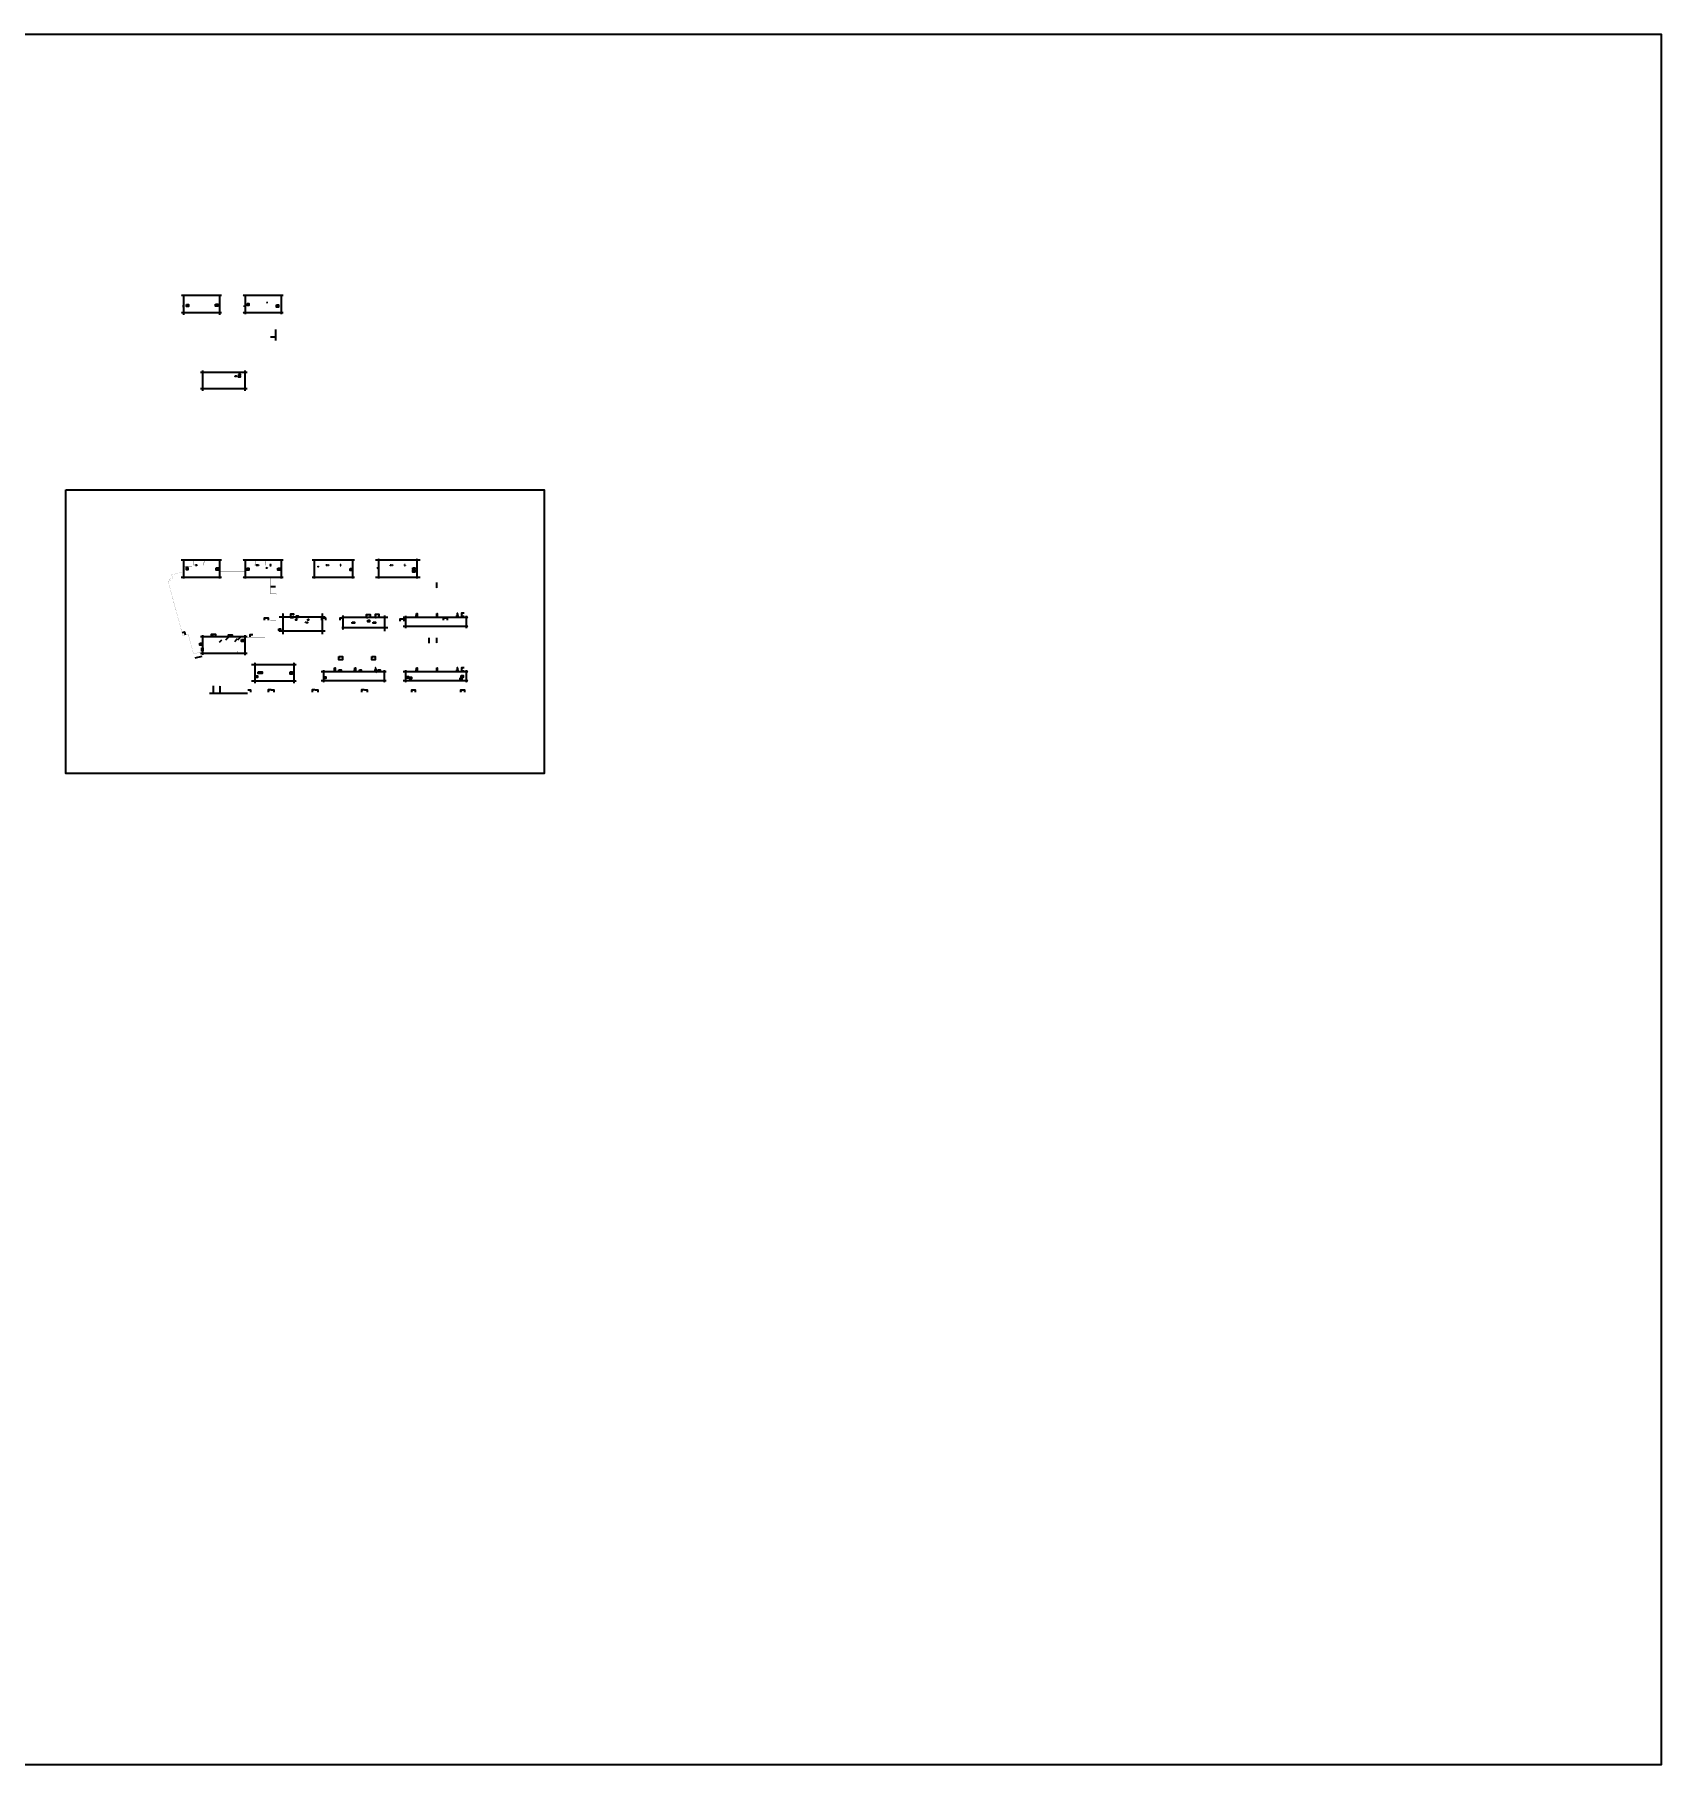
# Model space of a CAD drawing. Extents: x -678900 to 2378000, y 0 to 1700000.
# Drawn here: x 779226 to 2378000, y 0 to 1700000 of the extents above; entities that cross this region are included whole.
import ezdxf

# ---------------------------------------------------------------- set-up
doc = ezdxf.new("R2010")
doc.units = 0
doc.header["$LTSCALE"] = 10
doc.header["$MEASUREMENT"] = 0
for name, pattern in [('CENTER', [2, 1.25, -0.25, 0.25, -0.25]), ('DASH', [0.35, 0.25, -0.1]), ('HIDDEN', [0.375, 0.25, -0.125])]:
    doc.linetypes.add(name, pattern=pattern)
doc.layers.get('0').update_dxf_attribs({"linetype": 'CONTINUOUS'})
for name, color, linetype in [('AD-ARCH-AXIS', 1, 'CENTER'), ('AD-DIMS-OTSD', 61, 'CONTINUOUS'), ('AD-NUMB', 205, 'CONTINUOUS'), ('AE-ABOV', 154, 'HIDDEN'), ('AE-FLOR', 151, 'CONTINUOUS'), ('AE-HDWR', 8, 'CONTINUOUS'), ('AE-HOLE', 211, 'CONTINUOUS'), ('AE-PATN-MATE', 8, 'CONTINUOUS'), ('C-XREF-EXT', 7, 'CONTINUOUS'), ('XD-SIGN', 195, 'CONTINUOUS')]:
    doc.layers.add(name, color=color, linetype=linetype)
doc.layers.add('C-XREF-SLCT', color=7, linetype='CONTINUOUS', plot=False)
doc.styles.add('Acs', font='Tssdeng.shx', dxfattribs={"width": 0.7, "bigfont": 'Tssdchn.shx'})

# ---------------------------------------------------------------- blocks, each defined once
blk = doc.blocks.new('AcsAcadShareArea')
for points in [[(0, 0), (118900, 0), (118900, 85000), (0, 85000)], [(0, 0), (6893, 0), (6893, 2699), (0, 2699)], [(6893, 0), (28409, 0), (28409, 2708), (6893, 2708)], [(0, 733), (0, 733), (0, 0), (0, 0)]]:
    blk.add_lwpolyline(points, close=True)
at = {"insert": (597, 1991), "char_height": 1000, "width": 6073.9, "attachment_point": 1, "style": 'Acs'}
blk.add_mtext('唯一编号：', dxfattribs=at)
at = {"style": 'Acs', "width": 0.8}
blk.add_attdef('唯一编号', (7537, 861), '', height=1000, dxfattribs=at)
blk = doc.blocks.new('单体轴网')
at = {"layer": 'AD-ARCH-AXIS'}
for p, q in [((923240, 1443927), (963002, 1443927)), ((925825, 1424649), (925825, 1444293)), ((961225, 1424649), (961225, 1444293)), ((983840, 1443927), (1023602, 1443927)), ((986425, 1425383), (986425, 1444293)), ((1021825, 1425383), (1021825, 1444293)), ((923240, 1426827), (963002, 1426827)), ((983840, 1426827), (1023602, 1426827)), ((942147, 1368327), (988186, 1368327)), ((944525, 1350033), (944525, 1369937)), ((985725, 1369937), (985725, 1350033)), ((942147, 1352227), (988186, 1352227)), ((923239, 1183927), (963000, 1183927)), ((925824, 1165383), (925824, 1184293)), ((961224, 1165383), (961224, 1184293)), ((983839, 1183927), (1023600, 1183927)), ((986424, 1165383), (986424, 1184293)), ((1021824, 1165383), (1021824, 1184293)), ((1052047, 1183927), (1093718, 1183927)), ((1054224, 1165383), (1054224, 1184293)), ((1092023, 1165383, 0), (1092023, 1184293, 0)), ((1114124, 1183927), (1158024, 1183927)), ((1117224, 1185220, 0), (1117224, 1165383, 0)), ((1155023, 1185220, 0), (1155023, 1165383, 0)), ((923239, 1166827), (963000, 1166827)), ((983839, 1166827), (1023600, 1166827)), ((1052047, 1166827), (1093718, 1166827)), ((1114124, 1166827), (1158024, 1166827)), ((1019719, 1127727, 0), (1064678, 1127727, 0)), ((1023124, 1131250, 0), (1023124, 1110844, 0)), ((1061924, 1131250), (1061924, 1110844)), ((1126522, 1127127), (1081070, 1127127)), ((1082224, 1129243), (1082224, 1114928)), ((1123024, 1129243), (1123024, 1113650)), ((1141367, 1127427), (1205253, 1127427)), ((1143624, 1128903), (1143624, 1116499)), ((1203324, 1128903), (1203324, 1116499)), ((942146, 1108327), (988185, 1108327)), ((944524, 1090033), (944524, 1109937)), ((985724, 1109937), (985724, 1090033)), ((1019719, 1113877), (1064678, 1113877)), ((1126522, 1117027), (1081070, 1117027)), ((1141367, 1118527), (1205253, 1118527)), ((942146, 1092227), (988185, 1092227)), ((1036507, 1080727), (992387, 1080727)), ((995524, 1082885), (995524, 1062491)), ((1033924, 1082885), (1033924, 1062491)), ((1060867, 1074027), (1124753, 1074027)), ((1063124, 1075503), (1063124, 1063099)), ((1122824, 1075503), (1122824, 1063099)), ((1141367, 1074027), (1205253, 1074027)), ((1143624, 1075503), (1143624, 1063099)), ((1203324, 1075503), (1203324, 1063099)), ((1036507, 1064677), (992387, 1064677)), ((1060867, 1065127), (1124753, 1065127)), ((1141367, 1065127), (1205253, 1065127))]:
    blk.add_line(p, q, dxfattribs=at)
blk = doc.blocks.new('*U28')
at = {"layer": 'AD-ARCH-AXIS', "ltscale": 0.25}
blk.add_line((0, -92), (0, 320), dxfattribs=at)
at = {"layer": 'AE-HOLE', "linetype": 'HIDDEN', "ltscale": 0.5}
blk.add_lwpolyline([(60, 0), (-60, 0), (-60, 240), (60, 240), (60, 0)], dxfattribs=at)
blk = doc.blocks.new('集水坑找坡')
at = {"layer": 'AE-HDWR'}
for p, q in [((1005024, 1126727, 0), (1006024, 1125727, 0)), ((1008824, 1126727, 0), (1007824, 1125727, 0)), ((1030699, 1130527), (1031699, 1129527)), ((1030699, 1127027), (1031699, 1128027)), ((1032899, 1129527), (1033899, 1130527)), ((1061624, 1126777), (1062624, 1125777)), ((1065124, 1126777), (1064124, 1125777)), ((1079624, 1126727), (1080624, 1125727)), ((1105548, 1130177), (1106548, 1129177)), ((1105548, 1126977), (1106573, 1126977)), ((1109048, 1130177), (1108048, 1129177)), ((1114123, 1127172), (1115096, 1128132)), ((1114124, 1130332, -4800), (1115124, 1129332, -4800)), ((1114124, 1127132, -4800), (1114999, 1127132, -4800)), ((1117624, 1127132, -4800), (1114124, 1127132, -4800)), ((1117624, 1130332, -4800), (1116624, 1129332, -4800)), ((1116624, 1128132, -4800), (1117624, 1127132, -4800)), ((1138549, 1125877), (1139549, 1124877)), ((1142049, 1125877), (1141049, 1124877)), ((1181174, 1126877), (1182174, 1125877)), ((1184674, 1126877), (1183674, 1125877)), ((1199224, 1131627), (1200224, 1130627)), ((1199224, 1128127), (1200224, 1129127)), ((925869, 1111687, 0), (926572, 1112915, 0)), ((953126, 1110627), (954126, 1109627)), ((956926, 1110627), (955926, 1109627)), ((969724, 1110227), (970724, 1109227)), ((973524, 1110227), (972524, 1109227)), ((990924, 1110327), (991924, 1109327)), ((1078349, 1088727), (1079349, 1087727)), ((1081849, 1088727), (1080841, 1087727)), ((1110749, 1088727), (1111749, 1087727)), ((1114024, 1088727), (1113241, 1087727)), ((1078349, 1085527), (1079349, 1086527)), ((1080849, 1086527), (1081849, 1085527)), ((1110749, 1085527), (1111749, 1086527)), ((1113249, 1086527), (1114024, 1085527)), ((1199224, 1077927), (1200224, 1076927)), ((1199224, 1074427), (1200224, 1075427)), ((991374, 1055977), (990374, 1054977)), ((1008924, 1055977), (1009924, 1054977)), ((1014424, 1055977), (1013424, 1054977)), ((1051974, 1055977), (1052974, 1054977)), ((1057474, 1055977), (1056474, 1054977)), ((1100524, 1055977), (1101524, 1054977)), ((1106024, 1055977), (1105024, 1054977)), ((1149874, 1055977), (1150874, 1054977)), ((1153374, 1055977), (1152374, 1054977)), ((1198274, 1055977), (1199274, 1054977)), ((1201774, 1055977), (1200774, 1054977))]:
    blk.add_line(p, q, dxfattribs=at)
for points, elevation in [([(1005024, 1124527), (1005024, 1126727), (1008824, 1126727), (1008824, 1124527)], 0), ([(1114124, 1127132), (1114124, 1130332), (1117624, 1130332), (1117624, 1127132)], -4800), ([(924401, 1112325), (926572, 1112915), (927320, 1110163)], 0)]:
    blk.add_lwpolyline(points, dxfattribs=dict(at, elevation=elevation))
for points in [[(1033899, 1129827), (1033899, 1130527), (1030699, 1130527), (1030699, 1127027), (1031324, 1127027)], [(1061624, 1124527), (1061624, 1126777), (1065124, 1126777), (1065124, 1124577)], [(1079624, 1124527), (1079624, 1126727), (1082124, 1126727)], [(1105548, 1126977), (1105548, 1130177), (1109048, 1130177), (1109048, 1127977)], [(1138549, 1123627), (1138549, 1125877), (1142049, 1125877), (1142049, 1123627)], [(1181174, 1124627), (1181174, 1126877), (1184674, 1126877), (1184674, 1124627)], [(1201474, 1128127), (1199224, 1128127), (1199224, 1131627), (1201474, 1131627)], [(954974, 1108327), (953126, 1108327), (953126, 1110627), (956926, 1110627), (956926, 1108427)], [(970724, 1108027), (969724, 1108027), (969724, 1110227), (973524, 1110227), (973524, 1108627)], [(990924, 1108127), (990924, 1110327), (993800, 1110327)], [(1201474, 1074427), (1199224, 1074427), (1199224, 1077927), (1201474, 1077927)], [(988724, 1055977), (991374, 1055977), (991374, 1053777)], [(1011574, 1055977), (1008924, 1055977), (1008924, 1053777)], [(1011774, 1055977), (1014424, 1055977), (1014424, 1053777)], [(1054674, 1055977), (1051974, 1055977), (1051974, 1053777)], [(1054874, 1055977), (1057474, 1055977), (1057474, 1053777)], [(1103224, 1055977), (1100524, 1055977), (1100524, 1053777)], [(1103424, 1055977), (1106024, 1055977), (1106024, 1053777)], [(1149874, 1053727), (1149874, 1055977), (1153374, 1055977), (1153374, 1053777)], [(1198274, 1053727), (1198274, 1055977), (1201774, 1055977), (1201774, 1053777)]]:
    blk.add_lwpolyline(points, dxfattribs=at)
for points in [[(1078349, 1088727), (1081849, 1088727), (1081849, 1085527), (1078349, 1085527)], [(1110749, 1088727), (1114024, 1088727), (1114024, 1085527), (1110749, 1085527)]]:
    blk.add_lwpolyline(points, close=True, dxfattribs=at)

msp = doc.modelspace()

# ---------------------------------------------------------------- linework, layer by layer
msp.add_lwpolyline([(809795, 1252607), (1279855, 1252607), (1279855, 973918), (809795, 973918)], close=True)
at = {"layer": 'AD-DIMS-OTSD'}
for p, q in [((1047326, 1122404), (1046426, 1122054)), ((1046426, 1122404), (1047326, 1122054))]:
    msp.add_line(p, q, dxfattribs=at)
msp.add_lwpolyline([(1046426, 1122404), (1047326, 1122404), (1047326, 1122054), (1046426, 1122054)], close=True, dxfattribs=at)
at = {"layer": 'AD-NUMB'}
for p, q in [((963024, 1105027), (960724, 1102727)), ((969974, 1108027), (966974, 1105027)), ((978324, 1106027, 0), (975624, 1103327, 0)), ((981924, 1108127), (978624, 1104827)), ((1113424, 1074927, 0), (1115124, 1073227, 0))]:
    msp.add_line(p, q, dxfattribs=at)
at = {"layer": 'AE-ABOV'}
for points in [[(925724, 1434027), (925124, 1434027), (925124, 1432027), (925724, 1432027)], [(985624, 1434077), (986324, 1434077), (986324, 1432327), (985624, 1432327)], [(937374, 1178827), (938524, 1178827), (938524, 1178327), (937374, 1178327)], [(996624, 1178827), (997624, 1178827), (997624, 1178327), (996624, 1178327)], [(997974, 1178827), (999124, 1178827), (999124, 1178327), (997974, 1178327)], [(1011624, 1179027), (1010474, 1179027), (1010474, 1178327), (1011624, 1178327)], [(1031524, 1127427), (1033724, 1127427), (1033724, 1126877), (1031524, 1126877)]]:
    msp.add_lwpolyline(points, close=True, dxfattribs=at)
at = {"layer": 'AE-ABOV', "elevation": 0}
for points in [[(1065623, 1178827), (1066623, 1178827), (1066623, 1178327), (1065623, 1178327)], [(1066973, 1178827), (1068123, 1178827), (1068123, 1178327), (1066973, 1178327)], [(1080623, 1179027), (1079473, 1179027), (1079473, 1178327), (1080623, 1178327)], [(1128623, 1178827), (1129623, 1178827), (1129623, 1178227), (1128623, 1178227)], [(1129973, 1178827), (1131123, 1178827), (1131123, 1178327), (1129973, 1178327)], [(1143623, 1179027), (1142473, 1179027), (1142473, 1178227), (1143623, 1178227)]]:
    msp.add_lwpolyline(points, close=True, dxfattribs=at)
msp.add_lwpolyline([(1174074, 1161427), (1174074, 1155827)], dxfattribs=at)
at = {"layer": 'AE-ABOV'}
for points in [[(1174074, 1107127), (1174074, 1101827)], [(961374, 1060027), (961374, 1052827)]]:
    msp.add_lwpolyline(points, dxfattribs=at)
at = {"layer": 'AE-FLOR'}
for p, q in [((1007949, 1436827), (1007399, 1436627)), ((1007399, 1436827), (1007949, 1436627)), ((1011024, 1403127), (1016024, 1403127)), ((1016024, 1410127), (1016024, 1399527)), ((976146, 1364427), (977496, 1364225, 0)), ((977496, 1364425, 0), (976146, 1364225, 0)), ((981674, 1366027), (979574, 1365827, 0)), ((979574, 1366027, 0), (981674, 1365827, 0)), ((1011024, 1157627), (1016024, 1157627)), ((1166824, 1107127), (1166824, 1102027)), ((936941, 1087339), (943793, 1089201)), ((954724, 1060027), (954724, 1052827)), ((951124, 1052827), (988524, 1052827))]:
    msp.add_line(p, q, dxfattribs=at)
at = {"layer": 'AE-FLOR', "elevation": 0}
for points in [[(928621, 1434728), (930421, 1434728), (930421, 1432928), (928621, 1432928)], [(976146, 1364425), (977496, 1364425), (977496, 1364225), (976146, 1364225)], [(979526, 1365123), (981326, 1365123), (981326, 1363323), (979526, 1363323)], [(979574, 1366027), (981674, 1366027), (981674, 1365827), (979574, 1365827)], [(957729, 1175938), (959729, 1175938), (959729, 1173738), (957729, 1173738)], [(1018329, 1175728), (1020329, 1175728), (1020329, 1173528), (1018329, 1173528)], [(1089436, 1175428), (1091436, 1175428), (1091436, 1173228), (1089436, 1173228)], [(1035974, 1125927), (1036774, 1125927), (1036774, 1124627), (1035974, 1124627)], [(1047724, 1125527), (1048424, 1125527), (1048424, 1124527), (1047724, 1124527)], [(1154374, 1129127), (1155174, 1129127), (1155174, 1128327), (1154374, 1128327)], [(1154574, 1130927), (1155174, 1130927), (1155174, 1129227), (1154574, 1129227)], [(1174374, 1130927), (1174974, 1130927), (1174974, 1129227), (1174374, 1129227)], [(1174374, 1129127), (1174974, 1129127), (1174974, 1128577), (1174374, 1128577)], [(1194274, 1129127), (1195074, 1129127), (1195074, 1128327), (1194274, 1128327)], [(1195074, 1130927), (1194474, 1130927), (1194474, 1129227), (1195074, 1129227)], [(1030271, 1073768), (1032291, 1073768), (1032291, 1071568), (1030271, 1071568)], [(1073874, 1075727), (1074674, 1075727), (1074674, 1074927), (1073874, 1074927)], [(1074074, 1077527), (1074674, 1077527), (1074674, 1075827), (1074074, 1075827)], [(1078227, 1075832), (1080427, 1075832), (1080427, 1073832), (1078227, 1073832)], [(1093674, 1075727), (1094474, 1075727), (1094474, 1074927), (1093674, 1074927)], [(1093874, 1077527), (1094474, 1077527), (1094474, 1075827), (1093874, 1075827)], [(1113774, 1075727), (1114574, 1075727), (1114574, 1074927), (1113774, 1074927)], [(1114574, 1077527), (1114224, 1077527), (1114224, 1076527), (1114574, 1076527)], [(1116527, 1075824), (1118727, 1075824), (1118727, 1073824), (1116527, 1073824)], [(1154374, 1075727), (1155174, 1075727), (1155174, 1074927), (1154374, 1074927)], [(1154574, 1077527), (1155174, 1077527), (1155174, 1075827), (1154574, 1075827)], [(1174374, 1077527), (1174974, 1077527), (1174974, 1075827), (1174374, 1075827)], [(1174374, 1075727), (1174974, 1075727), (1174974, 1074927), (1174374, 1074927)], [(1194274, 1075727), (1195074, 1075727), (1195074, 1074927), (1194274, 1074927)], [(1195074, 1077527), (1194474, 1077527), (1194474, 1075827), (1195074, 1075827)]]:
    msp.add_lwpolyline(points, close=True, dxfattribs=at)
at = {"layer": 'AE-FLOR'}
for points in [[(957024, 1435132), (959224, 1435132), (959224, 1433132), (957024, 1433132)], [(988124, 1435577), (989924, 1435577), (989924, 1433777), (988124, 1433777)], [(1007399, 1436827), (1007949, 1436827), (1007949, 1436627), (1007399, 1436627)], [(1017024, 1434477), (1019024, 1434477), (1019024, 1432277), (1017024, 1432277)], [(930074, 1176178), (928274, 1176178), (928274, 1174378), (930074, 1174378)], [(987969, 1175477), (989769, 1175477), (989769, 1173677), (987969, 1173677)], [(1116524, 1176627), (1117123, 1176627), (1117123, 1175427), (1116524, 1175427)], [(1150972, 1175973), (1152772, 1175973), (1152772, 1174173), (1150972, 1174173)], [(1150972, 1173623), (1152772, 1173623), (1152772, 1171823), (1150972, 1171823)], [(1036444, 1128923), (1038244, 1128923), (1038244, 1127123), (1036444, 1127123)], [(1091424, 1122565), (1092074, 1122565), (1092074, 1121565), (1091424, 1121565)], [(1092224, 1122665), (1093024, 1122665), (1093024, 1121565), (1092224, 1121565)], [(1093174, 1122665), (1093724, 1122665), (1093724, 1121565), (1093174, 1121565)], [(1106622, 1124674), (1108420, 1124674), (1108420, 1122874), (1106622, 1122874)], [(1111823, 1122565), (1112473, 1122565), (1112473, 1121565), (1111823, 1121565)], [(1112623, 1122665), (1113423, 1122665), (1113423, 1121565), (1112623, 1121565)], [(1113573, 1122665), (1114123, 1122665), (1114123, 1121565), (1113573, 1121565)], [(982679, 1105475), (984479, 1105475), (984479, 1103675), (982679, 1103675)], [(1019122, 1116073), (1020922, 1116073), (1020922, 1114273), (1019122, 1114273)], [(941672, 1101777), (943472, 1101777), (943472, 1099977), (941672, 1099977)], [(943424, 1097227), (944424, 1097227), (944424, 1096027), (943424, 1096027)], [(943424, 1095827), (944404, 1095827), (944404, 1094347), (943424, 1094347)], [(998924, 1073814), (1000724, 1073814), (1000724, 1072014), (998924, 1072014)], [(1001222, 1073814), (1003022, 1073814), (1003022, 1072014), (1001222, 1072014)], [(1098376, 1075723), (1100176, 1075723), (1100176, 1073923), (1098376, 1073923)], [(1114224, 1076327), (1114574, 1076327), (1114574, 1075827), (1114224, 1075827)], [(996379, 1069927), (998179, 1069927), (998179, 1068129), (996379, 1068129)], [(1063729, 1068927), (1065529, 1068927), (1065529, 1067127), (1063729, 1067127)], [(1144854, 1069241), (1146654, 1069241), (1146654, 1067431), (1144854, 1067431)], [(1147743, 1068529), (1149543, 1068529), (1149543, 1066729), (1147743, 1066729)], [(1197424, 1067987), (1199224, 1067987), (1199224, 1066187), (1197424, 1066187)], [(1198524, 1070127), (1200324, 1070127), (1200324, 1068327), (1198524, 1068327)]]:
    msp.add_lwpolyline(points, close=True, dxfattribs=at)
for points in [[(1057575, 1177477), (1057575, 1177177), (1058175, 1177177), (1058175, 1177477)], [(1057625, 1177477), (1057625, 1177227), (1058125, 1177227), (1058125, 1177477)]]:
    msp.add_lwpolyline(points, dxfattribs=at)
at = {"layer": 'AE-PATN-MATE', "linetype": 'DASH', "ltscale": 5, "const_width": 100}
msp.add_lwpolyline([(910420, 1162825), (924972, 1109268), (930088, 1110658), (930167, 1110368), (930263, 1110394), (935468, 1091239), (935854, 1091344), (935802, 1091537), (942652, 1093399), (942705, 1093206), (943091, 1093310), (943038, 1093503), (944599, 1093927), (945024, 1093927), (945024, 1094127), (951524, 1094127), (951524, 1092127), (978624, 1092127), (978624, 1094127), (985824, 1094127), (985824, 1102827), (985224, 1102827), (985224, 1107827), (1005224, 1107827), (1005224, 1107477), (1005624, 1107477), (1005624, 1113527), (1010924, 1113527), (1010924, 1114127), (1010824, 1114127), (1010824, 1116177), (1010924, 1116177), (1010924, 1116777), (1010824, 1116777), (1010824, 1124227), (1016474, 1124227), (1016474, 1124727), (1016424, 1124727), (1016424, 1150027), (1016624, 1150027), (1016624, 1150427), (1011024, 1150427), (1011024, 1166727), (1011824, 1166727), (1011824, 1168627), (1021924, 1168627), (1021924, 1172027), (1022724, 1172027), (1022724, 1178327), (1011924, 1178327), (1011924, 1184227), (1008824, 1184227), (1008824, 1183627), (1006474, 1183627), (1006474, 1181227), (1006124, 1181227), (1006124, 1178427), (1001774, 1178427), (1001774, 1183127), (999424, 1183127), (999423, 1184027), (996324, 1184027), (996324, 1178327), (985324, 1178327), (985324, 1172327), (962124, 1172327), (962124, 1178327), (951324, 1178327), (951324, 1184227), (948224, 1184227), (948224, 1183627), (945874, 1183627), (945873, 1181227), (945524, 1181227), (945524, 1178427), (941176, 1178427), (941174, 1183127), (938824, 1183127), (938824, 1184027), (935724, 1184027), (935724, 1178327), (934024, 1178327), (934024, 1177227), (924824, 1177227), (924824, 1172025), (914003, 1169082), (914944, 1165618), (912049, 1164831), (912445, 1163376)], close=True, dxfattribs=at)
at = {"layer": 'XD-SIGN'}
msp.add_lwpolyline([(1006424, 1175927), (1007802, 1176071), (1008074, 1176627)], dxfattribs=at)

# ---------------------------------------------------------------- block references
msp.add_blockref('集水坑找坡', (0, 0))
at = {"layer": 'AE-HOLE', "rotation": 90}
msp.add_blockref('*U28', (1045844, 1122427), dxfattribs=at)
at = {"layer": 'C-XREF-EXT'}
msp.add_blockref('单体轴网', (0, 0), dxfattribs=at)
at = {"layer": 'C-XREF-SLCT', "xscale": 20, "yscale": 20, "zscale": 20}
msp.add_blockref('AcsAcadShareArea', (0, 0), dxfattribs=at).add_auto_attribs({'唯一编号': '0'})

doc.saveas('drawing.dxf')
